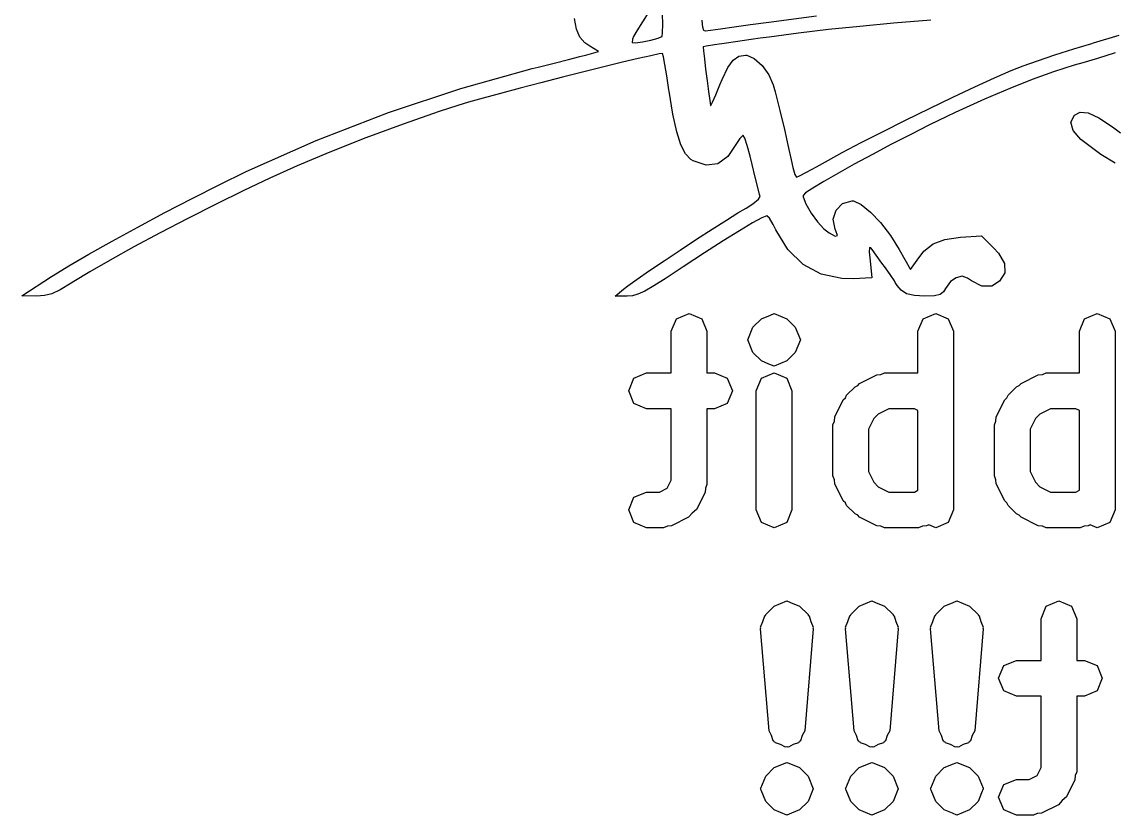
# Model space of a CAD drawing. Extents: x -6.3 to 7.5, y -8.7 to 10.5.
# Drawn here: x -3.709 to -0.648, y 4.036 to 6.258 of the extents above; entities that cross this region are included whole.
import ezdxf

# ---------------------------------------------------------------- set-up
doc = ezdxf.new("R2010")
doc.units = 0
doc.layers.add('BLACK', color=7, linetype='CONTINUOUS')

msp = doc.modelspace()

# ---------------------------------------------------------------- linework, layer by layer
at = {"layer": 'BLACK', "linetype": 'CONTINUOUS'}
for p, q in [((-1.95318, 6.28597), (-1.97144, 6.25778)), ((-1.91451, 6.25062), (-1.91518, 6.28034)), ((-2.15645, 6.23709), (-2.16139, 6.26717)), ((-1.97144, 6.25778), (-1.98684, 6.23301)), ((-1.91505, 6.22805), (-1.91451, 6.25062)), ((-1.80491, 6.26231), (-1.80406, 6.25062)), ((-1.80406, 6.25062), (-1.80357, 6.24384)), ((-1.71509, 6.24358), (-1.66899, 6.25008)), ((-1.66899, 6.25008), (-1.61765, 6.25737)), ((-1.61765, 6.25737), (-1.48381, 6.27496)), ((-1.26833, 6.25384), (-1.36294, 6.24516)), ((-1.16373, 6.26236), (-1.26833, 6.25384)), ((-2.14724, 6.21536), (-2.15645, 6.23709)), ((-2.13311, 6.19924), (-2.14724, 6.21536)), ((-1.99615, 6.21686), (-1.99959, 6.20968)), ((-1.98684, 6.23301), (-1.99615, 6.21686)), ((-1.92774, 6.21217), (-1.91685, 6.21697)), ((-1.91685, 6.21697), (-1.91668, 6.21719)), ((-1.91668, 6.21719), (-1.91505, 6.22805)), ((-1.80357, 6.24384), (-1.80062, 6.23469)), ((-1.80062, 6.23469), (-1.79592, 6.23252)), ((-1.79592, 6.23252), (-1.79497, 6.23262)), ((-1.79497, 6.23262), (-1.78077, 6.23448)), ((-1.78077, 6.23448), (-1.75324, 6.23825)), ((-1.75324, 6.23825), (-1.71509, 6.24358)), ((-1.61679, 6.21531), (-1.64153, 6.21188)), ((-1.53417, 6.22619), (-1.61679, 6.21531)), ((-1.45056, 6.23604), (-1.53417, 6.22619)), ((-1.36294, 6.24516), (-1.45056, 6.23604)), ((-0.708673, 6.19884), (-0.636414, 6.22056)), ((-2.11924, 6.18942), (-2.13311, 6.19924)), ((-2.0945, 6.17438), (-2.11924, 6.18942)), ((-1.99959, 6.20968), (-2.00075, 6.20046)), ((-2.00075, 6.20046), (-1.99086, 6.19896)), ((-1.99086, 6.19896), (-1.97171, 6.2015)), ((-1.97171, 6.2015), (-1.9483, 6.20646)), ((-1.9483, 6.20646), (-1.92774, 6.21217)), ((-1.80111, 6.18786), (-1.80118, 6.18746)), ((-1.80118, 6.18746), (-1.8004, 6.17667)), ((-1.79269, 6.1896), (-1.80111, 6.18786)), ((-1.77014, 6.19323), (-1.79269, 6.1896)), ((-1.73584, 6.19839), (-1.77014, 6.19323)), ((-1.69218, 6.20472), (-1.73584, 6.19839)), ((-1.64153, 6.21188), (-1.69218, 6.20472)), ((-0.763471, 6.18223), (-0.713487, 6.19742)), ((-0.713487, 6.19742), (-0.708673, 6.19884)), ((-2.17862, 6.15265), (-2.14663, 6.16077)), ((-2.14663, 6.16077), (-2.12691, 6.16585)), ((-2.12691, 6.16585), (-2.0945, 6.17438)), ((-1.98322, 6.15513), (-2.02767, 6.14455)), ((-1.94818, 6.16309), (-1.98322, 6.15513)), ((-1.92475, 6.16788), (-1.94818, 6.16309)), ((-1.91513, 6.16894), (-1.92475, 6.16788)), ((-1.91506, 6.16889), (-1.91513, 6.16894)), ((-1.91292, 6.16023), (-1.91506, 6.16889)), ((-1.90893, 6.1383), (-1.91292, 6.16023)), ((-1.8004, 6.17667), (-1.798, 6.15446)), ((-1.798, 6.15446), (-1.79451, 6.12514)), ((-1.71745, 6.15095), (-1.70146, 6.16174)), ((-1.70146, 6.16174), (-1.68226, 6.16477)), ((-1.68226, 6.16477), (-1.67941, 6.16459)), ((-1.67941, 6.16459), (-1.65846, 6.15547)), ((-1.65846, 6.15547), (-1.63645, 6.13568)), ((-0.865682, 6.14889), (-0.816306, 6.16536)), ((-0.816306, 6.16536), (-0.763471, 6.18223)), ((-0.697464, 6.15551), (-0.738487, 6.14342)), ((-0.647546, 6.1708), (-0.697464, 6.15551)), ((-2.47962, 6.07159), (-2.28015, 6.12719)), ((-2.28015, 6.12719), (-2.26387, 6.13125)), ((-2.26387, 6.13125), (-2.219, 6.14249)), ((-2.219, 6.14249), (-2.17862, 6.15265)), ((-2.07933, 6.13191), (-2.136, 6.11776)), ((-2.02767, 6.14455), (-2.07933, 6.13191)), ((-1.90366, 6.10631), (-1.90893, 6.1383)), ((-1.79451, 6.12514), (-1.79049, 6.09303)), ((-1.74852, 6.09602), (-1.7324, 6.12988)), ((-1.7324, 6.12988), (-1.71745, 6.15095)), ((-1.63645, 6.13568), (-1.61739, 6.10956)), ((-0.939266, 6.12114), (-0.905154, 6.13491)), ((-0.905154, 6.13491), (-0.865682, 6.14889)), ((-0.76256, 6.13639), (-0.820785, 6.11788)), ((-0.738487, 6.14342), (-0.76256, 6.13639)), ((-2.19549, 6.10267), (-2.2556, 6.08719)), ((-2.136, 6.11776), (-2.19549, 6.10267)), ((-1.89766, 6.0675), (-1.90366, 6.10631)), ((-1.79049, 6.09303), (-1.78647, 6.06245)), ((-1.75453, 6.08144), (-1.74852, 6.09602)), ((-1.61739, 6.10956), (-1.60529, 6.08144)), ((-1.04069, 6.07563), (-0.985364, 6.10093)), ((-0.985364, 6.10093), (-0.939266, 6.12114)), ((-0.879739, 6.09673), (-0.942887, 6.07157)), ((-0.820785, 6.11788), (-0.879739, 6.09673)), ((-2.68296, 6.00368), (-2.47962, 6.07159)), ((-2.31413, 6.07188), (-2.36888, 6.0573)), ((-2.2556, 6.08719), (-2.31413, 6.07188)), ((-1.89707, 6.06357), (-1.89766, 6.0675)), ((-1.8864, 5.99937), (-1.89707, 6.06357)), ((-1.78647, 6.06245), (-1.78298, 6.0377)), ((-1.7662, 6.05317), (-1.75453, 6.08144)), ((-1.60529, 6.08144), (-1.60025, 6.06207)), ((-1.60025, 6.06207), (-1.58698, 6.00934)), ((-1.10248, 6.04657), (-1.04069, 6.07563)), ((-0.942887, 6.07157), (-1.01369, 6.04106)), ((-2.45826, 6.03255), (-2.48849, 6.02349)), ((-2.41765, 6.044), (-2.45826, 6.03255)), ((-2.36888, 6.0573), (-2.41765, 6.044)), ((-1.78298, 6.0377), (-1.78057, 6.02311)), ((-1.78011, 6.02323), (-1.77522, 6.03266)), ((-1.77522, 6.03266), (-1.7662, 6.05317)), ((-1.16799, 6.01509), (-1.10248, 6.04657)), ((-1.01369, 6.04106), (-1.09562, 6.00385)), ((-2.8852, 5.9253), (-2.68296, 6.00368)), ((-2.54091, 6.00646), (-2.64185, 5.97148)), ((-2.48849, 6.02349), (-2.54091, 6.00646)), ((-1.78057, 6.02311), (-1.78011, 6.02323)), ((-1.58698, 6.00934), (-1.57417, 5.95628)), ((-1.23444, 5.98252), (-1.16799, 6.01509)), ((-1.09562, 6.00385), (-1.11945, 5.99265)), ((-0.761712, 5.99655), (-0.745316, 6.00531)), ((-0.745316, 6.00531), (-0.723291, 6.00313)), ((-0.723291, 6.00313), (-0.693871, 5.98944)), ((-2.64185, 5.97148), (-2.74611, 5.93287)), ((-1.8756, 5.95), (-1.8864, 5.99937)), ((-1.29909, 5.95021), (-1.23444, 5.98252)), ((-1.11945, 5.99265), (-1.16811, 5.96897)), ((-0.771766, 5.97667), (-0.761821, 5.99644)), ((-0.765626, 5.95379), (-0.771766, 5.97667)), ((-0.761821, 5.99644), (-0.761712, 5.99655)), ((-0.693871, 5.98944), (-0.655287, 5.96372)), ((-1.86402, 5.91363), (-1.8756, 5.95)), ((-1.69038, 5.93965), (-1.69894, 5.93144)), ((-1.68965, 5.93977), (-1.69038, 5.93965)), ((-1.68507, 5.9322), (-1.68965, 5.93977)), ((-1.57417, 5.95628), (-1.56313, 5.90835)), ((-1.35918, 5.91948), (-1.29909, 5.95021)), ((-1.22039, 5.94266), (-1.27423, 5.91484)), ((-1.16811, 5.96897), (-1.22039, 5.94266)), ((-0.743579, 5.92834), (-0.765626, 5.95379)), ((-0.655287, 5.96372), (-0.632489, 5.94734)), ((-3.08141, 5.8383), (-2.8852, 5.9253)), ((-2.74611, 5.93287), (-2.84716, 5.8931)), ((-1.85103, 5.88845), (-1.86402, 5.91363)), ((-1.70955, 5.91433), (-1.73231, 5.88078)), ((-1.69894, 5.93144), (-1.70955, 5.91433)), ((-1.6781, 5.91178), (-1.68507, 5.9322)), ((-1.66984, 5.88197), (-1.6781, 5.91178)), ((-1.41194, 5.89169), (-1.35918, 5.91948)), ((-1.27423, 5.91484), (-1.32757, 5.88663)), ((-0.736574, 5.92242), (-0.743579, 5.92834)), ((-0.688188, 5.88612), (-0.736574, 5.92242)), ((-2.84716, 5.8931), (-2.93849, 5.8546)), ((-1.836, 5.87261), (-1.85103, 5.88845)), ((-1.73231, 5.88078), (-1.76052, 5.86061)), ((-1.66414, 5.85852), (-1.66984, 5.88197)), ((-1.56313, 5.90835), (-1.55516, 5.87102)), ((-1.45093, 5.87025), (-1.41194, 5.89169)), ((-1.32757, 5.88663), (-1.37835, 5.85915)), ((-0.647652, 5.8616), (-0.688188, 5.88612)), ((-2.94829, 5.85027), (-3.01448, 5.82002)), ((-2.93849, 5.8546), (-2.94829, 5.85027)), ((-1.82946, 5.86858), (-1.836, 5.87261)), ((-1.79286, 5.85656), (-1.82946, 5.86858)), ((-1.76052, 5.86061), (-1.79286, 5.85656)), ((-1.65585, 5.82326), (-1.66414, 5.85852)), ((-1.55516, 5.87102), (-1.55037, 5.84989)), ((-1.55037, 5.84989), (-1.54446, 5.83056)), ((-1.51247, 5.8364), (-1.48439, 5.85158)), ((-1.48439, 5.85158), (-1.45093, 5.87025)), ((-1.37835, 5.85915), (-1.42451, 5.83352)), ((-3.15713, 5.80147), (-3.08141, 5.8383)), ((-3.01448, 5.82002), (-3.08771, 5.78508)), ((-1.64869, 5.79391), (-1.65585, 5.82326)), ((-1.54446, 5.83056), (-1.53992, 5.82311)), ((-1.53992, 5.82311), (-1.53207, 5.82637)), ((-1.53207, 5.82637), (-1.51247, 5.8364)), ((-1.42451, 5.83352), (-1.46399, 5.81086)), ((-3.23215, 5.76342), (-3.15713, 5.80147)), ((-1.64362, 5.77441), (-1.64869, 5.79391)), ((-1.49475, 5.7923), (-1.51471, 5.77894)), ((-1.46399, 5.81086), (-1.49475, 5.7923)), ((-3.30879, 5.72346), (-3.23215, 5.76342)), ((-3.08771, 5.78508), (-3.1652, 5.7469)), ((-1.66268, 5.74811), (-1.64674, 5.76079)), ((-1.64674, 5.76079), (-1.64194, 5.76894)), ((-1.64194, 5.76894), (-1.64362, 5.77441)), ((-1.51471, 5.77894), (-1.52182, 5.77191)), ((-1.52182, 5.77191), (-1.52142, 5.76804)), ((-1.52142, 5.76804), (-1.51384, 5.74778)), ((-1.41085, 5.74932), (-1.38465, 5.75644)), ((-1.38465, 5.75644), (-1.38084, 5.7561)), ((-1.38084, 5.7561), (-1.35933, 5.74637)), ((-3.1652, 5.7469), (-3.24417, 5.70691)), ((-1.70393, 5.72311), (-1.68146, 5.73648)), ((-1.68146, 5.73648), (-1.66268, 5.74811)), ((-1.51384, 5.74778), (-1.49929, 5.72237)), ((-1.43702, 5.7055), (-1.42909, 5.73088)), ((-1.42909, 5.73088), (-1.41085, 5.74932)), ((-1.35933, 5.74637), (-1.33309, 5.72528)), ((-1.33309, 5.72528), (-1.30474, 5.6955)), ((-3.38436, 5.68309), (-3.30879, 5.72346)), ((-3.24417, 5.70691), (-3.32185, 5.66657)), ((-1.77586, 5.67748), (-1.7363, 5.70284)), ((-1.7363, 5.70284), (-1.70393, 5.72311)), ((-1.66346, 5.69473), (-1.69987, 5.67298)), ((-1.63755, 5.70894), (-1.66346, 5.69473)), ((-1.62364, 5.7147), (-1.63755, 5.70894)), ((-1.6228, 5.71477), (-1.62364, 5.7147)), ((-1.61592, 5.70788), (-1.6228, 5.71477)), ((-1.60526, 5.69019), (-1.61592, 5.70788)), ((-1.49929, 5.72237), (-1.48126, 5.69737)), ((-1.48126, 5.69737), (-1.46321, 5.67832)), ((-1.43226, 5.67756), (-1.43702, 5.7055)), ((-1.30474, 5.6955), (-1.27691, 5.65974)), ((-3.45613, 5.64379), (-3.38436, 5.68309)), ((-3.32185, 5.66657), (-3.39544, 5.6273)), ((-1.81989, 5.64882), (-1.77586, 5.67748)), ((-1.69987, 5.67298), (-1.74527, 5.6446)), ((-1.59772, 5.67519), (-1.60526, 5.69019)), ((-1.56396, 5.62019), (-1.59772, 5.67519)), ((-1.46321, 5.67832), (-1.44835, 5.66669)), ((-1.44835, 5.66669), (-1.43222, 5.65756)), ((-1.42986, 5.67256), (-1.43226, 5.67756)), ((-1.42563, 5.65944), (-1.42986, 5.67256)), ((-3.52138, 5.60706), (-3.45613, 5.64379)), ((-1.86568, 5.61865), (-1.81989, 5.64882)), ((-1.74527, 5.6446), (-1.79816, 5.61053)), ((-1.43222, 5.65756), (-1.42563, 5.65944)), ((-1.27691, 5.65974), (-1.25223, 5.62068)), ((-1.18344, 5.61518), (-1.15745, 5.63625)), ((-1.15745, 5.63625), (-1.12494, 5.64849)), ((-1.12494, 5.64849), (-1.08105, 5.65444)), ((-1.08105, 5.65444), (-1.02208, 5.65866)), ((-1.02208, 5.65866), (-0.988617, 5.6252)), ((-3.57739, 5.5744), (-3.52138, 5.60706)), ((-3.39544, 5.6273), (-3.46218, 5.59055)), ((-1.91052, 5.58878), (-1.86568, 5.61865)), ((-1.79816, 5.61053), (-1.85704, 5.57166)), ((-1.52124, 5.57864), (-1.56396, 5.62019)), ((-1.33569, 5.62543), (-1.33622, 5.61389)), ((-1.33622, 5.61389), (-1.33398, 5.5881)), ((-1.332, 5.62496), (-1.33569, 5.62543)), ((-1.32828, 5.62013), (-1.332, 5.62496)), ((-1.31722, 5.60463), (-1.32828, 5.62013)), ((-1.30073, 5.58217), (-1.31722, 5.60463)), ((-1.25223, 5.62068), (-1.22062, 5.56409)), ((-1.20247, 5.59075), (-1.18344, 5.61518)), ((-0.988617, 5.6252), (-0.974851, 5.61005)), ((-0.974851, 5.61005), (-0.957927, 5.58104)), ((-3.62145, 5.54728), (-3.57739, 5.5744)), ((-3.46218, 5.59055), (-3.51928, 5.55776)), ((-1.95169, 5.561), (-1.91052, 5.58878)), ((-1.47064, 5.55122), (-1.52124, 5.57864)), ((-1.33398, 5.5881), (-1.32906, 5.5406)), ((-1.29057, 5.56855), (-1.30073, 5.58217)), ((-1.22062, 5.56409), (-1.20247, 5.59075)), ((-0.957927, 5.58104), (-0.95696, 5.55509)), ((-3.70932, 5.49018), (-3.62599, 5.54435)), ((-3.62599, 5.54435), (-3.62145, 5.54728)), ((-3.51928, 5.55776), (-3.56397, 5.53038)), ((-1.98647, 5.53711), (-1.95169, 5.561)), ((-1.86019, 5.56956), (-1.90524, 5.53987)), ((-1.85704, 5.57166), (-1.86019, 5.56956)), ((-1.41322, 5.53862), (-1.47064, 5.55122)), ((-1.27552, 5.54768), (-1.29057, 5.56855)), ((-1.26568, 5.53254), (-1.27552, 5.54768)), ((-1.07649, 5.54559), (-1.09337, 5.54097)), ((-1.06085, 5.54003), (-1.07649, 5.54559)), ((-0.95696, 5.55509), (-0.971821, 5.53144)), ((-3.57085, 5.52596), (-3.60174, 5.50729)), ((-3.56397, 5.53038), (-3.57085, 5.52596)), ((-2.02454, 5.50945), (-2.01215, 5.5189)), ((-2.01215, 5.5189), (-1.98647, 5.53711)), ((-1.93925, 5.51843), (-1.96469, 5.50398)), ((-1.90524, 5.53987), (-1.93925, 5.51843)), ((-1.38169, 5.5381), (-1.41322, 5.53862)), ((-1.32906, 5.5406), (-1.38169, 5.5381)), ((-1.26349, 5.52777), (-1.26568, 5.53254)), ((-1.25823, 5.51912), (-1.26349, 5.52777)), ((-1.24682, 5.50644), (-1.25823, 5.51912)), ((-1.12328, 5.51073), (-1.1282, 5.50162)), ((-1.10851, 5.53025), (-1.12328, 5.51073)), ((-1.09337, 5.54097), (-1.10851, 5.53025)), ((-1.05045, 5.53251), (-1.06085, 5.54003)), ((-1.02119, 5.51726), (-1.05045, 5.53251)), ((-0.993477, 5.51779), (-1.02119, 5.51726)), ((-0.971821, 5.53144), (-0.993477, 5.51779)), ((-3.66814, 5.48998), (-3.70932, 5.49018)), ((-3.64551, 5.49119), (-3.66814, 5.48998)), ((-3.625, 5.49633), (-3.64551, 5.49119)), ((-3.60174, 5.50729), (-3.625, 5.49633)), ((-2.0481, 5.48977), (-2.02454, 5.50945)), ((-2.01393, 5.48977), (-2.0481, 5.48977)), ((-1.99958, 5.49093), (-2.01393, 5.48977)), ((-1.98398, 5.49524), (-1.99958, 5.49093)), ((-1.96469, 5.50398), (-1.98398, 5.49524)), ((-1.23178, 5.49608), (-1.24682, 5.50644)), ((-1.21006, 5.49098), (-1.23178, 5.49608)), ((-1.18149, 5.48977), (-1.21006, 5.49098)), ((-1.15352, 5.49051), (-1.18149, 5.48977)), ((-1.13736, 5.49388), (-1.15352, 5.49051)), ((-1.1282, 5.50162), (-1.13736, 5.49388)), ((-1.89087, 5.39108), (-1.87622, 5.42644)), ((-1.87622, 5.42644), (-1.84087, 5.44108)), ((-1.84087, 5.44108), (-1.80551, 5.42644)), ((-1.80551, 5.42644), (-1.79087, 5.39108)), ((-1.66194, 5.40263), (-1.63813, 5.42644)), ((-1.63813, 5.42644), (-1.61313, 5.4368)), ((-1.63813, 5.42644), (-1.63813, 5.42644)), ((-1.63813, 5.42644), (-1.63813, 5.42644)), ((-1.61313, 5.4368), (-1.60277, 5.44108)), ((-1.60277, 5.44108), (-1.60277, 5.44108)), ((-1.60277, 5.44108), (-1.56742, 5.42644)), ((-1.56742, 5.42644), (-1.54361, 5.40263)), ((-1.20039, 5.39108), (-1.18575, 5.42644)), ((-1.18575, 5.42644), (-1.15039, 5.44108)), ((-1.15039, 5.44108), (-1.11504, 5.42644)), ((-1.11504, 5.42644), (-1.10039, 5.39108)), ((-0.748011, 5.39108), (-0.733366, 5.42644)), ((-0.733366, 5.42644), (-0.698011, 5.44108)), ((-0.698011, 5.44108), (-0.662656, 5.42644)), ((-0.662656, 5.42644), (-0.648011, 5.39108)), ((-1.89087, 5.27442), (-1.89087, 5.39108)), ((-1.79087, 5.39108), (-1.79087, 5.27442)), ((-1.67658, 5.36727), (-1.66194, 5.40263)), ((-1.66194, 5.40263), (-1.66194, 5.40263)), ((-1.54361, 5.40263), (-1.52896, 5.36727)), ((-1.20039, 5.27442), (-1.20039, 5.39108)), ((-1.10039, 5.39108), (-1.10039, 4.89108)), ((-0.748011, 5.27442), (-0.748011, 5.39108)), ((-0.648011, 5.39108), (-0.648011, 4.89108)), ((-1.66194, 5.33192), (-1.67658, 5.36727)), ((-1.52896, 5.36727), (-1.54361, 5.33192)), ((-1.63813, 5.30811), (-1.66194, 5.33192)), ((-1.54361, 5.33192), (-1.56742, 5.30811)), ((-1.54361, 5.33192), (-1.54361, 5.33192)), ((-1.61742, 5.29953), (-1.63813, 5.30811)), ((-1.60277, 5.29346), (-1.61742, 5.29953)), ((-1.56742, 5.30811), (-1.60277, 5.29346)), ((-1.56742, 5.30811), (-1.56742, 5.30811)), ((-1.99527, 5.25977), (-1.95992, 5.27442)), ((-1.95992, 5.27442), (-1.89087, 5.27442)), ((-1.79087, 5.27442), (-1.76944, 5.27442)), ((-1.76944, 5.27442), (-1.73408, 5.25977)), ((-1.63813, 5.25977), (-1.60277, 5.27442)), ((-1.60277, 5.29346), (-1.60277, 5.29346)), ((-1.60277, 5.27442), (-1.56742, 5.25977)), ((-1.36323, 5.24533), (-1.31561, 5.26914)), ((-1.31561, 5.26914), (-1.304, 5.26996)), ((-1.304, 5.26996), (-1.29325, 5.27442)), ((-1.29325, 5.27442), (-1.20039, 5.27442)), ((-0.910847, 5.24533), (-0.863229, 5.26914)), ((-0.863229, 5.26914), (-0.851621, 5.26996)), ((-0.851621, 5.26996), (-0.840868, 5.27442)), ((-0.840868, 5.27442), (-0.748011, 5.27442)), ((-2.00992, 5.22442), (-1.99527, 5.25977)), ((-1.73408, 5.25977), (-1.71944, 5.22442)), ((-1.65277, 5.22442), (-1.63813, 5.25977)), ((-1.56742, 5.25977), (-1.55277, 5.22442)), ((-1.40003, 5.21215), (-1.37622, 5.23596)), ((-1.37622, 5.23596), (-1.36862, 5.23911)), ((-1.36862, 5.23911), (-1.36323, 5.24533)), ((-0.947652, 5.21215), (-0.923843, 5.23596)), ((-0.923843, 5.23596), (-0.91624, 5.23911)), ((-0.91624, 5.23911), (-0.910847, 5.24533)), ((-1.99527, 5.18906), (-2.00992, 5.22442)), ((-1.71944, 5.22442), (-1.73408, 5.18906)), ((-1.65277, 4.89108), (-1.65277, 5.22442)), ((-1.55277, 5.22442), (-1.55277, 4.89108)), ((-1.4094, 5.19916), (-1.40318, 5.20455)), ((-1.40318, 5.20455), (-1.40003, 5.21215)), ((-0.957018, 5.19916), (-0.950801, 5.20455)), ((-0.950801, 5.20455), (-0.947652, 5.21215)), ((-1.95992, 5.17442), (-1.99527, 5.18906)), ((-1.89087, 5.17442), (-1.95992, 5.17442)), ((-1.89087, 4.97432), (-1.89087, 5.17442)), ((-1.76944, 5.17442), (-1.79087, 5.17442)), ((-1.79087, 5.17442), (-1.79087, 4.96251)), ((-1.73408, 5.18906), (-1.76944, 5.17442)), ((-1.43321, 5.15154), (-1.4094, 5.19916)), ((-1.28144, 5.17442), (-1.31125, 5.15951)), ((-1.20981, 5.17442), (-1.28144, 5.17442)), ((-1.20039, 5.16971), (-1.20981, 5.17442)), ((-0.980828, 5.15154), (-0.957018, 5.19916)), ((-0.829064, 5.17442), (-0.85887, 5.15951)), ((-0.757434, 5.17442), (-0.829064, 5.17442)), ((-0.748011, 5.16971), (-0.757434, 5.17442)), ((-1.43403, 5.13993), (-1.43321, 5.15154)), ((-1.32359, 5.14718), (-1.33849, 5.11738)), ((-1.31125, 5.15951), (-1.32359, 5.14718)), ((-1.20039, 4.94579), (-1.20039, 5.16971)), ((-0.981653, 5.13993), (-0.980828, 5.15154)), ((-0.871204, 5.14718), (-0.886107, 5.11738)), ((-0.85887, 5.15951), (-0.871204, 5.14718)), ((-0.748011, 4.94579), (-0.748011, 5.16971)), ((-1.43849, 5.12918), (-1.43403, 5.13993)), ((-1.43849, 4.98632), (-1.43849, 5.12918)), ((-1.33849, 5.11738), (-1.33849, 4.99813)), ((-0.986107, 5.12918), (-0.981653, 5.13993)), ((-0.986107, 4.98632), (-0.986107, 5.12918)), ((-0.886107, 5.11738), (-0.886107, 4.99812)), ((-1.33849, 4.99813), (-1.32359, 4.96832)), ((-0.886107, 4.99812), (-0.871205, 4.96832)), ((-1.90195, 4.95216), (-1.89087, 4.97432)), ((-1.79087, 4.96251), (-1.79532, 4.95176)), ((-1.43403, 4.97557), (-1.43849, 4.98632)), ((-1.43321, 4.96396), (-1.43403, 4.97557)), ((-1.4094, 4.91634), (-1.43321, 4.96396)), ((-1.32359, 4.96832), (-1.31125, 4.95599)), ((-0.981653, 4.97557), (-0.986107, 4.98632)), ((-0.980828, 4.96396), (-0.981653, 4.97557)), ((-0.957018, 4.91634), (-0.980828, 4.96396)), ((-0.871205, 4.96832), (-0.858868, 4.95599)), ((-1.99527, 4.92644), (-1.95992, 4.94108)), ((-1.95992, 4.94108), (-1.9241, 4.94108)), ((-1.9241, 4.94108), (-1.90195, 4.95216)), ((-1.79615, 4.94015), (-1.81996, 4.89253)), ((-1.79532, 4.95176), (-1.79615, 4.94015)), ((-1.31125, 4.95599), (-1.28145, 4.94108)), ((-1.28145, 4.94108), (-1.20981, 4.94108)), ((-1.20981, 4.94108), (-1.20039, 4.94579)), ((-0.858868, 4.95599), (-0.829065, 4.94108)), ((-0.829065, 4.94108), (-0.757433, 4.94108)), ((-0.757433, 4.94108), (-0.748011, 4.94579)), ((-2.00992, 4.89108), (-1.99527, 4.92644)), ((-1.40318, 4.91095), (-1.4094, 4.91634)), ((-1.40003, 4.90335), (-1.40318, 4.91095)), ((-1.37622, 4.87954), (-1.40003, 4.90335)), ((-0.950802, 4.91095), (-0.957018, 4.91634)), ((-0.947652, 4.90335), (-0.950802, 4.91095)), ((-0.923841, 4.87954), (-0.947652, 4.90335)), ((-1.99527, 4.85573), (-2.00992, 4.89108)), ((-1.84232, 4.87017), (-1.88994, 4.84636)), ((-1.83193, 4.88215), (-1.84232, 4.87017)), ((-1.81996, 4.89253), (-1.83193, 4.88215)), ((-1.63813, 4.85573), (-1.65277, 4.89108)), ((-1.55277, 4.89108), (-1.56742, 4.85573)), ((-1.36862, 4.87639), (-1.37622, 4.87954)), ((-1.36323, 4.87017), (-1.36862, 4.87639)), ((-1.31561, 4.84636), (-1.36323, 4.87017)), ((-1.10039, 4.89108), (-1.11504, 4.85573)), ((-0.916239, 4.87639), (-0.923841, 4.87954)), ((-0.910848, 4.87017), (-0.916239, 4.87639)), ((-0.863229, 4.84636), (-0.910848, 4.87017)), ((-0.648011, 4.89108), (-0.662656, 4.85573)), ((-1.95992, 4.84108), (-1.99527, 4.85573)), ((-1.9123, 4.84108), (-1.95992, 4.84108)), ((-1.90154, 4.84554), (-1.9123, 4.84108)), ((-1.88994, 4.84636), (-1.90154, 4.84554)), ((-1.60277, 4.84108), (-1.63813, 4.85573)), ((-1.56742, 4.85573), (-1.60277, 4.84108)), ((-1.304, 4.84554), (-1.31561, 4.84636)), ((-1.29325, 4.84108), (-1.304, 4.84554)), ((-1.19801, 4.84108), (-1.29325, 4.84108)), ((-1.18726, 4.84554), (-1.19801, 4.84108)), ((-1.17565, 4.84636), (-1.18726, 4.84554)), ((-1.16998, 4.8492), (-1.17565, 4.84636)), ((-1.15039, 4.84108), (-1.16998, 4.8492)), ((-1.11504, 4.85573), (-1.15039, 4.84108)), ((-0.85162, 4.84554), (-0.863229, 4.84636)), ((-0.840868, 4.84108), (-0.85162, 4.84554)), ((-0.74563, 4.84108), (-0.840868, 4.84108)), ((-0.734878, 4.84554), (-0.74563, 4.84108)), ((-0.723269, 4.84636), (-0.734878, 4.84554)), ((-0.717599, 4.8492), (-0.723269, 4.84636)), ((-0.698011, 4.84108), (-0.717599, 4.8492)), ((-0.662656, 4.85573), (-0.698011, 4.84108)), ((-1.60241, 4.62144), (-1.56706, 4.63608)), ((-1.56706, 4.63608), (-1.56706, 4.63608)), ((-1.56706, 4.63608), (-1.5567, 4.63179)), ((-1.5567, 4.63179), (-1.5317, 4.62144)), ((-1.36432, 4.62144), (-1.32896, 4.63608)), ((-1.32896, 4.63608), (-1.32896, 4.63608)), ((-1.32896, 4.63608), (-1.31861, 4.63179)), ((-1.31861, 4.63179), (-1.29361, 4.62144)), ((-1.12622, 4.62144), (-1.10122, 4.63179)), ((-1.10122, 4.63179), (-1.09087, 4.63608)), ((-1.09087, 4.63608), (-1.09087, 4.63608)), ((-1.09087, 4.63608), (-1.05551, 4.62144)), ((-0.840509, 4.62144), (-0.805154, 4.63608)), ((-0.805154, 4.63608), (-0.769799, 4.62144)), ((-1.63428, 4.57818), (-1.62904, 4.59457)), ((-1.62904, 4.59457), (-1.62707, 4.59558)), ((-1.62707, 4.59558), (-1.62622, 4.59763)), ((-1.62622, 4.59763), (-1.60241, 4.62144)), ((-1.5317, 4.62144), (-1.5317, 4.62144)), ((-1.5317, 4.62144), (-1.5317, 4.62144)), ((-1.5317, 4.62144), (-1.50789, 4.59763)), ((-1.50789, 4.59763), (-1.50705, 4.59558)), ((-1.50705, 4.59558), (-1.50508, 4.59457)), ((-1.50508, 4.59457), (-1.49984, 4.57818)), ((-1.39619, 4.57818), (-1.39094, 4.59457)), ((-1.39094, 4.59457), (-1.38898, 4.59558)), ((-1.38898, 4.59558), (-1.38813, 4.59763)), ((-1.38813, 4.59763), (-1.36432, 4.62144)), ((-1.29361, 4.62144), (-1.29361, 4.62144)), ((-1.29361, 4.62144), (-1.29361, 4.62144)), ((-1.29361, 4.62144), (-1.2698, 4.59763)), ((-1.2698, 4.59763), (-1.26895, 4.59558)), ((-1.26895, 4.59558), (-1.26699, 4.59457)), ((-1.26699, 4.59457), (-1.26174, 4.57818)), ((-1.15809, 4.57818), (-1.15285, 4.59457)), ((-1.15285, 4.59457), (-1.15088, 4.59558)), ((-1.15088, 4.59558), (-1.15003, 4.59763)), ((-1.15003, 4.59763), (-1.12622, 4.62144)), ((-1.12622, 4.62144), (-1.12622, 4.62144)), ((-1.12622, 4.62144), (-1.12622, 4.62144)), ((-1.05551, 4.62144), (-1.0317, 4.59763)), ((-1.0317, 4.59763), (-1.03086, 4.59558)), ((-1.03086, 4.59558), (-1.02889, 4.59457)), ((-1.02889, 4.59457), (-1.02365, 4.57818)), ((-0.855154, 4.58608), (-0.840509, 4.62144)), ((-0.769799, 4.62144), (-0.755154, 4.58608)), ((-1.64087, 4.56227), (-1.63428, 4.57818)), ((-1.64002, 4.56023), (-1.64087, 4.56227)), ((-1.49984, 4.57818), (-1.49325, 4.56227)), ((-1.49325, 4.56227), (-1.4941, 4.56023)), ((-1.40277, 4.56227), (-1.39619, 4.57818)), ((-1.40193, 4.56023), (-1.40277, 4.56227)), ((-1.26174, 4.57818), (-1.25516, 4.56227)), ((-1.25516, 4.56227), (-1.256, 4.56023)), ((-1.16468, 4.56227), (-1.15809, 4.57818)), ((-1.16383, 4.56023), (-1.16468, 4.56227)), ((-1.02365, 4.57818), (-1.01706, 4.56227)), ((-1.01706, 4.56227), (-1.01791, 4.56023)), ((-0.855154, 4.46942), (-0.855154, 4.58608)), ((-0.755154, 4.58608), (-0.755154, 4.46942)), ((-1.6407, 4.55812), (-1.64002, 4.56023)), ((-1.61689, 4.27241), (-1.6407, 4.55812)), ((-1.49342, 4.55812), (-1.51723, 4.27241)), ((-1.4941, 4.56023), (-1.49342, 4.55812)), ((-1.4026, 4.55812), (-1.40193, 4.56023)), ((-1.37879, 4.27241), (-1.4026, 4.55812)), ((-1.25533, 4.55812), (-1.27914, 4.27241)), ((-1.256, 4.56023), (-1.25533, 4.55812)), ((-1.1645, 4.55812), (-1.16383, 4.56023)), ((-1.1407, 4.27241), (-1.1645, 4.55812)), ((-1.01723, 4.55812), (-1.04104, 4.27241)), ((-1.01791, 4.56023), (-1.01723, 4.55812)), ((-0.974202, 4.41942), (-0.959557, 4.45477)), ((-0.959557, 4.45477), (-0.924202, 4.46942)), ((-0.924202, 4.46942), (-0.855154, 4.46942)), ((-0.755154, 4.46942), (-0.733726, 4.46942)), ((-0.733726, 4.46942), (-0.698371, 4.45477)), ((-0.698371, 4.45477), (-0.683726, 4.41942)), ((-0.959557, 4.38406), (-0.974202, 4.41942)), ((-0.683726, 4.41942), (-0.698371, 4.38406)), ((-0.924202, 4.36942), (-0.959557, 4.38406)), ((-0.698371, 4.38406), (-0.733726, 4.36942)), ((-0.855154, 4.36942), (-0.924202, 4.36942)), ((-0.855154, 4.16932), (-0.855154, 4.36942)), ((-0.733726, 4.36942), (-0.755154, 4.36942)), ((-0.755154, 4.36942), (-0.755154, 4.15751)), ((-1.60988, 4.25882), (-1.61689, 4.27241)), ((-1.60523, 4.24426), (-1.60988, 4.25882)), ((-1.52423, 4.25882), (-1.52889, 4.24426)), ((-1.51723, 4.27241), (-1.52423, 4.25882)), ((-1.37179, 4.25882), (-1.37879, 4.27241)), ((-1.36713, 4.24426), (-1.37179, 4.25882)), ((-1.28614, 4.25882), (-1.29079, 4.24426)), ((-1.27914, 4.27241), (-1.28614, 4.25882)), ((-1.13369, 4.25882), (-1.1407, 4.27241)), ((-1.12904, 4.24426), (-1.13369, 4.25882)), ((-1.04804, 4.25882), (-1.0527, 4.24426)), ((-1.04104, 4.27241), (-1.04804, 4.25882)), ((-1.60326, 4.24325), (-1.60523, 4.24426)), ((-1.60241, 4.2412), (-1.60326, 4.24325)), ((-1.60037, 4.24036), (-1.60241, 4.2412)), ((-1.59936, 4.23839), (-1.60037, 4.24036)), ((-1.5848, 4.23374), (-1.59936, 4.23839)), ((-1.57121, 4.22673), (-1.5848, 4.23374)), ((-1.5691, 4.22741), (-1.57121, 4.22673)), ((-1.56706, 4.22656), (-1.5691, 4.22741)), ((-1.56501, 4.22741), (-1.56706, 4.22656)), ((-1.56291, 4.22673), (-1.56501, 4.22741)), ((-1.54932, 4.23374), (-1.56291, 4.22673)), ((-1.53476, 4.23839), (-1.54932, 4.23374)), ((-1.53375, 4.24036), (-1.53476, 4.23839)), ((-1.5317, 4.2412), (-1.53375, 4.24036)), ((-1.53086, 4.24325), (-1.5317, 4.2412)), ((-1.52889, 4.24426), (-1.53086, 4.24325)), ((-1.36517, 4.24325), (-1.36713, 4.24426)), ((-1.36432, 4.2412), (-1.36517, 4.24325)), ((-1.36227, 4.24036), (-1.36432, 4.2412)), ((-1.36126, 4.23839), (-1.36227, 4.24036)), ((-1.3467, 4.23374), (-1.36126, 4.23839)), ((-1.33312, 4.22673), (-1.3467, 4.23374)), ((-1.33101, 4.22741), (-1.33312, 4.22673)), ((-1.32896, 4.22656), (-1.33101, 4.22741)), ((-1.32692, 4.22741), (-1.32896, 4.22656)), ((-1.32481, 4.22673), (-1.32692, 4.22741)), ((-1.31122, 4.23374), (-1.32481, 4.22673)), ((-1.29667, 4.23839), (-1.31122, 4.23374)), ((-1.29565, 4.24036), (-1.29667, 4.23839)), ((-1.29361, 4.2412), (-1.29565, 4.24036)), ((-1.29276, 4.24325), (-1.29361, 4.2412)), ((-1.29079, 4.24426), (-1.29276, 4.24325)), ((-1.12707, 4.24325), (-1.12904, 4.24426)), ((-1.12622, 4.2412), (-1.12707, 4.24325)), ((-1.12418, 4.24036), (-1.12622, 4.2412)), ((-1.12316, 4.23839), (-1.12418, 4.24036)), ((-1.10861, 4.23374), (-1.12316, 4.23839)), ((-1.09502, 4.22673), (-1.10861, 4.23374)), ((-1.09291, 4.22741), (-1.09502, 4.22673)), ((-1.09087, 4.22656), (-1.09291, 4.22741)), ((-1.08882, 4.22741), (-1.09087, 4.22656)), ((-1.08672, 4.22673), (-1.08882, 4.22741)), ((-1.07313, 4.23373), (-1.08672, 4.22673)), ((-1.05857, 4.23839), (-1.07313, 4.23373)), ((-1.05756, 4.24036), (-1.05857, 4.23839)), ((-1.05551, 4.2412), (-1.05756, 4.24036)), ((-1.05467, 4.24325), (-1.05551, 4.2412)), ((-1.0527, 4.24426), (-1.05467, 4.24325)), ((-1.62622, 4.14525), (-1.60242, 4.16906)), ((-1.60242, 4.16906), (-1.60241, 4.16906)), ((-1.60241, 4.16906), (-1.56706, 4.1837)), ((-1.56706, 4.1837), (-1.56706, 4.1837)), ((-1.56706, 4.1837), (-1.56131, 4.18132)), ((-1.56131, 4.18132), (-1.5317, 4.16906)), ((-1.5317, 4.16906), (-1.50789, 4.14525)), ((-1.38813, 4.14525), (-1.36432, 4.16906)), ((-1.36432, 4.16906), (-1.32896, 4.1837)), ((-1.36432, 4.16906), (-1.36432, 4.16906)), ((-1.32896, 4.1837), (-1.32896, 4.1837)), ((-1.32896, 4.1837), (-1.32322, 4.18132)), ((-1.32322, 4.18132), (-1.29361, 4.16906)), ((-1.29361, 4.16906), (-1.2698, 4.14525)), ((-1.15003, 4.14525), (-1.12622, 4.16906)), ((-1.12622, 4.16906), (-1.10011, 4.17987)), ((-1.10011, 4.17987), (-1.09087, 4.1837)), ((-1.09087, 4.1837), (-1.09087, 4.1837)), ((-1.09087, 4.1837), (-1.05551, 4.16906)), ((-1.05551, 4.16906), (-1.05551, 4.16906)), ((-1.05551, 4.16906), (-1.03171, 4.14525)), ((-0.866232, 4.14716), (-0.855154, 4.16932)), ((-1.64027, 4.11134), (-1.62622, 4.14525)), ((-1.62622, 4.14525), (-1.62622, 4.14525)), ((-1.50789, 4.14525), (-1.49325, 4.10989)), ((-1.40217, 4.11134), (-1.38813, 4.14525)), ((-1.38813, 4.14525), (-1.38813, 4.14525)), ((-1.2698, 4.14525), (-1.25515, 4.10989)), ((-1.16408, 4.11134), (-1.15003, 4.14525)), ((-1.03171, 4.14525), (-1.0317, 4.14525)), ((-1.0317, 4.14525), (-1.01766, 4.11134)), ((-0.959557, 4.12144), (-0.924202, 4.13608)), ((-0.924202, 4.13608), (-0.888386, 4.13608)), ((-0.888386, 4.13608), (-0.866232, 4.14716)), ((-0.760433, 4.13515), (-0.784243, 4.08753)), ((-0.759608, 4.14676), (-0.760433, 4.13515)), ((-0.755154, 4.15751), (-0.759608, 4.14676)), ((-1.64087, 4.10989), (-1.64027, 4.11134)), ((-1.6393, 4.10612), (-1.64087, 4.10989)), ((-1.62622, 4.07454), (-1.6393, 4.10612)), ((-1.49325, 4.10989), (-1.50789, 4.07454)), ((-1.40277, 4.10989), (-1.40217, 4.11134)), ((-1.40121, 4.10612), (-1.40277, 4.10989)), ((-1.38813, 4.07454), (-1.40121, 4.10612)), ((-1.25515, 4.10989), (-1.2698, 4.07454)), ((-1.16468, 4.10989), (-1.16408, 4.11134)), ((-1.16311, 4.10612), (-1.16468, 4.10989)), ((-1.15003, 4.07454), (-1.16311, 4.10612)), ((-1.01706, 4.10989), (-1.02184, 4.09835)), ((-1.01766, 4.11134), (-1.01706, 4.10989)), ((-0.974202, 4.08608), (-0.959557, 4.12144)), ((-1.60241, 4.05073), (-1.62622, 4.07454)), ((-1.50789, 4.07454), (-1.5317, 4.05073)), ((-1.50789, 4.07454), (-1.50789, 4.07454)), ((-1.50789, 4.07454), (-1.50789, 4.07454)), ((-1.36432, 4.05073), (-1.38813, 4.07454)), ((-1.2698, 4.07454), (-1.29361, 4.05073)), ((-1.2698, 4.07454), (-1.2698, 4.07454)), ((-1.2698, 4.07454), (-1.2698, 4.07454)), ((-1.12622, 4.05073), (-1.15003, 4.07454)), ((-1.15003, 4.07454), (-1.15003, 4.07454)), ((-1.0317, 4.07454), (-1.05551, 4.05073)), ((-1.02184, 4.09835), (-1.0317, 4.07454)), ((-0.959557, 4.05073), (-0.974202, 4.08608)), ((-0.796218, 4.07715), (-0.806603, 4.06517)), ((-0.784243, 4.08753), (-0.796218, 4.07715)), ((-1.56706, 4.03608), (-1.60241, 4.05073)), ((-1.55431, 4.04136), (-1.56706, 4.03608)), ((-1.5317, 4.05073), (-1.55431, 4.04136)), ((-1.5317, 4.05073), (-1.5317, 4.05073)), ((-1.32896, 4.03608), (-1.36432, 4.05073)), ((-1.31622, 4.04136), (-1.32896, 4.03608)), ((-1.29361, 4.05073), (-1.31622, 4.04136)), ((-1.29361, 4.05073), (-1.29361, 4.05073)), ((-1.10361, 4.04136), (-1.12622, 4.05073)), ((-1.12622, 4.05073), (-1.12622, 4.05073)), ((-1.12622, 4.05073), (-1.12622, 4.05073)), ((-1.09087, 4.03608), (-1.10361, 4.04136)), ((-1.05551, 4.05073), (-1.09087, 4.03608)), ((-0.924202, 4.03608), (-0.959557, 4.05073)), ((-0.854222, 4.04136), (-0.865831, 4.04054)), ((-0.806603, 4.06517), (-0.854222, 4.04136)), ((-1.56706, 4.03608), (-1.56706, 4.03608)), ((-1.32896, 4.03608), (-1.32896, 4.03608)), ((-1.09087, 4.03608), (-1.09087, 4.03608)), ((-0.876583, 4.03608), (-0.924202, 4.03608)), ((-0.865831, 4.04054), (-0.876583, 4.03608))]:
    msp.add_line(p, q, dxfattribs=at)

doc.saveas('drawing.dxf')
